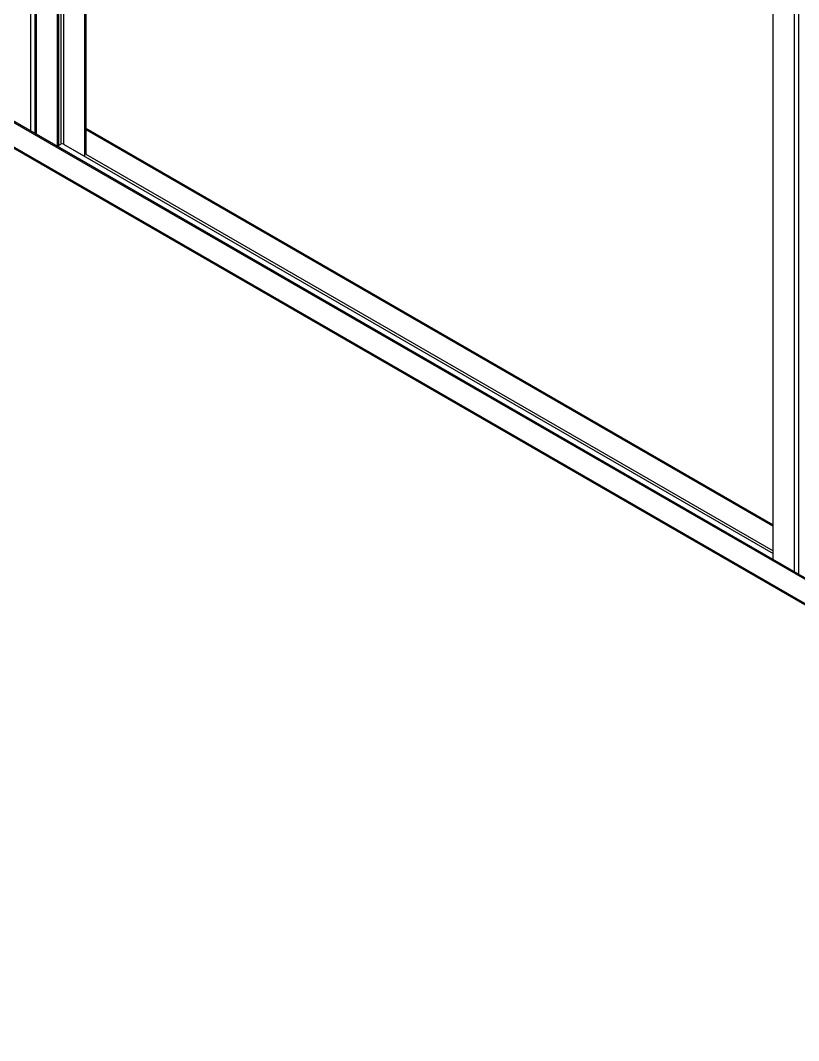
# Model space of a CAD drawing. Header units: millimetres. Extents: x -2042 to 12482, y -7966 to 2297.
# Drawn here: x 2379 to 3028, y -7317 to -6466 of the extents above; entities that cross this region are included whole.
import ezdxf

# ---------------------------------------------------------------- set-up
doc = ezdxf.new("R2010")
doc.units = ezdxf.units.MM

msp = doc.modelspace()

# ---------------------------------------------------------------- linework, layer by layer
at = {"linetype": 'Continuous'}
for p, q in [((2387.7, -6558.51), (2387.7, -3869.63)), ((2391.05, -3871.56), (2391.05, -6560.45)), ((2391.93, -3872.07), (2391.93, -6560.95)), ((2409.54, -3882.24), (2409.54, -6571.13)), ((2410.6, -3882.85), (2410.6, -6571.74)), ((2412.72, -3884.07), (2412.72, -6569.3)), ((2414.83, -3885.29), (2414.83, -6569.3)), ((2432.45, -3895.46), (2432.45, -6579.47)), ((2433.51, -3896.07), (2433.51, -6577.64)), ((3006.47, -6915.73), (3006.47, -4226.84)), ((3024.09, -6925.9), (3024.09, -4237.01)), ((3027.45, -4238.94), (3027.45, -6927.83)), ((-73.67, -5138.82), (3661.55, -7295.11)), ((-72.61, -5138.21), (3662.6, -7294.5)), ((-73.67, -5159.16), (3661.55, -7315.46)), ((-73.05, -5160.53), (3662.17, -7316.83)), ((2433.51, -6556.07), (3006.47, -6886.84)), ((2433.51, -6557.29), (3006.47, -6888.06)), ((2410.6, -6570.52), (2412.72, -6569.3)), ((2414.83, -6569.3), (2432.45, -6579.47)), ((2414.83, -6569.3), (3006.47, -6910.85)), ((2433.51, -6577.64), (3006.47, -6908.41))]:
    msp.add_line(p, q, dxfattribs=at)
msp.add_arc((2413.77, -6571.34), 2.3, 62.61069, 117.38405, dxfattribs=at)

doc.saveas('drawing.dxf')
